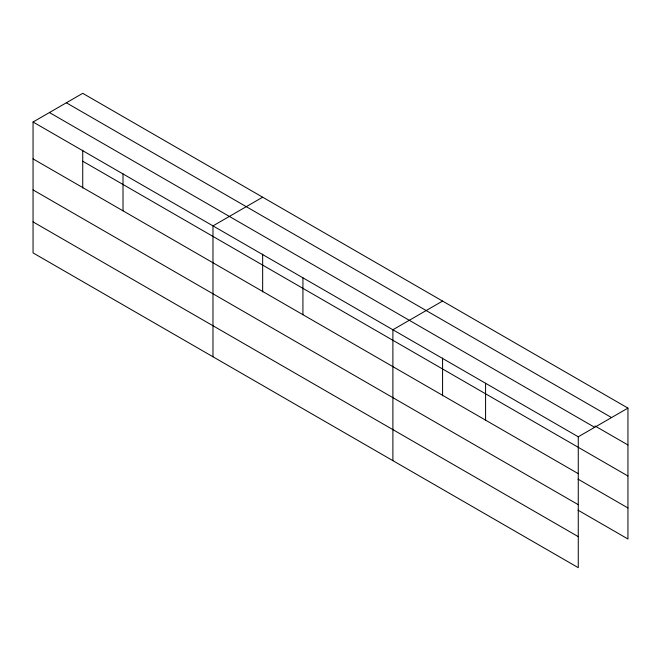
<?xml version="1.0" encoding="UTF-8"?>
<svg xmlns="http://www.w3.org/2000/svg" width="661" height="661" viewBox="0 0 661 661"><rect width="100%" height="100%" fill="white"/><g stroke="black" fill="none" stroke-linecap="round" stroke-linejoin="round"><path stroke-width="0.99" d="M578.268 504.69L578.268 436.789L33.05 122.004L33.05 252.899L578.268 567.675L578.268 504.69L33.05 189.905M578.045 510.176L627.95 538.996L627.95 408.101L82.732 93.325L33.05 122.004M262.657 197.201L212.974 225.888L212.974 356.775M442.581 301.077L392.89 329.765L392.89 460.651M578.268 436.789L627.95 408.101M66.34 102.786L611.557 417.57M594.974 425.94L627.95 444.977M49.443 112.544L594.66 427.32M82.732 161.226L627.95 476.003M33.05 158.888L578.268 473.664M578.045 479.151L627.95 507.97M33.05 221.873L578.268 536.649M485.579 383.273L485.579 420.148M442.581 357.965L442.581 395.79M302.928 277.827L302.928 314.702M262.657 254.088L262.657 291.914M123.012 173.95L123.012 210.826M82.732 150.212L82.732 188.03"/></g></svg>
